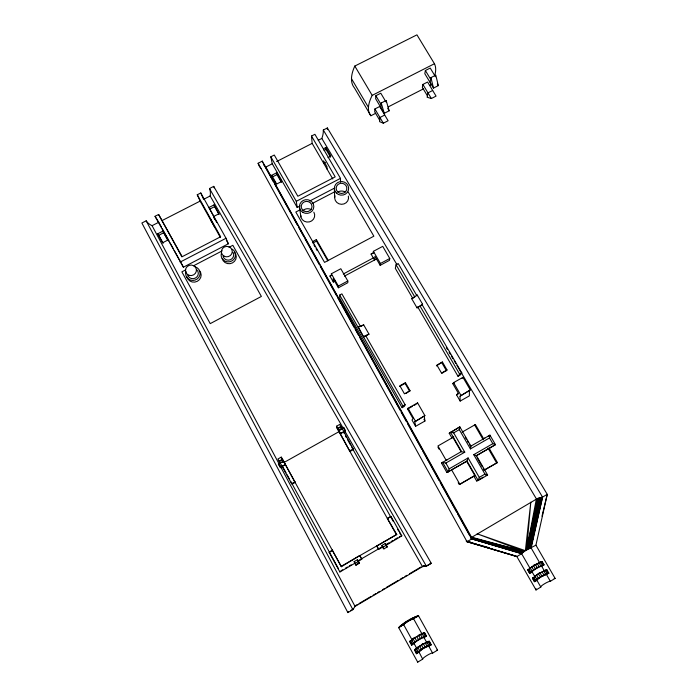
<?xml version="1.0" encoding="UTF-8"?>
<svg xmlns="http://www.w3.org/2000/svg" width="697" height="697" viewBox="0 0 697 697"><rect width="100%" height="100%" fill="white"/><g stroke="black" fill="none" stroke-linecap="round" stroke-linejoin="round"><path stroke-width="1.05" d="M343.865 433.081L345.468 432.184L345.442 430.563L343.647 427.348L338.838 430.389L340.624 433.595L343.848 431.783L353.24 448.912L353.144 449.696L349.964 451.49L336.538 426.573M333.349 282.058L329.925 276.056L331.441 275.568L331.345 273.79L340.807 268.737L347.82 280.987L347.803 282.712L338.393 287.765L333.183 278.617L333.349 282.058L335.196 281.065M358.336 327.79L358.389 327.085L363.686 324.872L368.983 334.151L363.634 337.078L358.389 327.085M384.727 115.049L379.952 117.497L379.586 121.653L383.324 123.203L388.107 120.747L379.665 106.519L374.89 108.959L374.69 111.79L379.708 120.276M385.485 101.117L380.789 93.206L375.857 95.716L375.639 98.73L384.282 113.306L389.179 110.797L386.155 100.49L381.207 103.017L380.823 107.469M358.275 561.259L361.76 559.229L359.757 555.5L341.356 566.722L281.248 457.127L277.964 458.966L280.516 463.4M466.476 540.471L466.354 541.281L467.025 541.717L516.86 556.572L521.644 553.714L471.381 538.729L521.774 553.235L471.085 538.084L471.242 537.596L524.196 551.432L477.184 533.815L525.381 550.691L526.644 549.968L530.8 502.171L525.381 550.691L521.539 553.566L530.243 568.682L527.856 570.12L529.772 573.457L532.168 572.019A5.62 0.793 -29.9 0 1 535.845 568.874A5.62 0.793 -29.9 0 1 541.7 566.278L544.078 564.849L542.161 561.521L533.946 565.555L527.699 569.867M355.008 563.167L339.892 571.976L339.953 571.392M386.007 101.997L386.155 100.49M373.392 251.338L373.191 253.264L371.074 254.074L374.507 260.016L374.934 256.278L380.179 265.339L389.449 260.356L389.771 258.474L382.731 246.355L373.392 251.338L380.431 263.492L380.179 265.339M343.124 428.106L210.163 195.979L210.328 194.777A91.15 32.35 -25.6 0 0 209.492 188.53L213.7 186.378L431.304 563.342L426.416 566.225L422.478 566.626L355.052 606.416L352.891 609.648L347.881 612.602L141.874 223.014L146.178 220.818A88.345 31.879 -28.2 0 0 150.97 225.114L152.077 225.671L279.105 463.949M541.891 576.436L540.062 572.603L538.171 573.692L540.628 577.168L548.887 573.169L546.962 569.841L545.159 570.207L547.067 573.526L548.887 573.169M532.482 578.196L540.062 572.603M492.823 443.675L473.742 454.671L476.443 455.655L495.471 444.669L492.823 443.675L489.503 437.943L489.939 435.146L470.501 446.333L469.464 444.529M489.503 437.943L470.423 448.92L470.919 446.08L459.837 426.869L449.225 433.255L451.926 437.96L452.832 437.263L461.135 451.717L464.768 452.17L453.669 432.863L450.454 432.227L461.519 451.49L441.489 463.026L446.925 472.549L467.034 461.083L468.088 457.938L479.275 477.384L478.203 480.512L476.635 480.974L473.899 476.208L459.889 484.337L451.612 469.848L467.034 461.083L478.203 480.512L487.612 475.032L476.443 455.655M432.671 90.471L427.967 92.884L427.122 97.249L431.365 98.521L436.069 96.108L427.592 82.037L422.887 84.442L422.356 87.421L427.4 95.803M435.477 76.74L430.223 68.053L425.379 70.519L424.813 73.69L433.499 88.092L438.317 85.626L435.799 75.154L430.929 77.637L430.023 82.324M470.423 448.92L459.314 429.64L459.837 426.869L449.225 433.255M318.207 140.297L321.831 138.442L322.293 137.109A87.892 31.748 -28.7 0 0 323.303 130.025L327.372 127.952L547.25 494.347L535.923 545.176L526.644 549.968L536.385 498.878L456.901 365.35M422.687 659.135A5.803 0.924 -31.2 0 1 427.174 655.346A5.803 0.924 -31.2 0 1 432.619 653.124L437.568 650.127L418.566 615.878C411.326 617.847 403.894 622.273 398.745 627.736L417.712 662.15L422.687 659.135L418.941 651.939L423.393 648.489L431.277 644.742L428.507 646.154M535.209 564.831L535.305 564.343L533.414 565.433L535.313 568.735L529.615 573.195L528.178 570.695M347.881 612.602L348.282 611.522M417.224 295.014L411.709 298.691L417.033 307.865L422.286 304.981L422.574 304.206L417.224 295.014L416.963 295.833L398.205 263.571L396.044 264.729L395.321 268.354L412.755 298.386M416.397 653.734L421.276 649.316L426.947 646.041L430.833 644.62L428.934 641.188L421.493 645.073L414.584 649.839L416.397 653.734L418.88 652.235M414.488 650.292L417.041 648.498M526.644 549.968L537.561 498.451L542.554 497.118L547.25 494.347L542.013 516.181M323.303 130.025L542.554 497.118L531.166 548.016L539.783 562.949L542.161 561.521M542.554 497.118L530.731 548.077L541.586 497.283L530.008 548.321L540.428 497.562L529.04 548.739L539.077 497.954L527.89 549.297L537.561 498.451L471.242 537.596L523.151 552.129L471.085 538.084L522.323 552.747L471.128 538.467M426.52 636.161L424.046 637.65A5.785 0.819 -31 0 0 418.662 639.951A5.785 0.819 -31 0 0 414.123 643.627L411.639 645.126L413.408 643.052L418.453 639.602L423.863 636.762L426.52 636.161L424.621 632.737L423.288 632.85L425.179 636.256M411.639 645.126L409.749 641.684L415.517 637.319L424.194 632.641L426.085 636.056M409.749 641.684L410.455 640.56L412.345 643.984M398.745 627.736L407.048 621.994L418.008 615.799M468.088 457.938L449.164 468.846L448.136 471.982L442.639 462.346L441.489 463.026M329.167 552.355L332.591 550.116L329.167 552.355L339.892 571.976M399.555 386.495L405.105 383.394L405.436 382.653L410.045 390.703L405.985 393.483M363.686 324.872L360.541 326.588L341.887 293.873L339.683 295.058L339.761 298.281L402.091 407.701L402.936 406.037L405.149 404.791L365.838 335.867M405.149 404.791L404.277 406.473L402.091 407.701M415.595 426.329L412.023 420.064L413.016 418.583L407.588 409.069L408.05 408.242L417.59 402.875L424.891 415.63L414.828 421.763L415.595 426.329L424.935 421.04L424.299 416.405M424.682 647.748L425.1 647.008L423.21 643.592L421.276 644.708L423.393 648.489M422.791 644.324L423.21 643.592M532.961 579.033L534.399 581.533L540.628 577.168M534.399 581.533L538.293 578.135L547.067 573.526L545.298 574.842M436.4 365.916L442.412 362.004L447.038 369.985L441.915 373.357M418.069 635.786L418.496 635.08L420.378 638.487M417.05 403.737L417.59 402.875M409.592 620.469L410.507 619.163M414.828 421.763L424.891 415.63M417.66 306.828L457.999 376.275L459.645 374.167L461.815 372.947L422.286 304.981M460.168 401.08L456.579 394.885L458.217 393.047L452.771 383.638L453.564 382.627L462.956 377.338L470.292 389.954L460.037 396.184L460.168 401.08L469.377 395.87L469.377 390.904M461.815 372.947L460.133 375.073L457.999 376.275M543.146 575.774L543.852 574.929L541.935 571.618M462.094 378.384L462.956 377.338M536.463 564.169L537.178 563.35L539.077 566.652L544.078 564.849M460.037 396.184L470.292 389.954M425.919 647.104L426.947 646.041L425.057 642.625M419.298 635.141L420.343 634.113L422.225 637.52M410.821 619.816L412.946 617.864M544.313 575.234L545.585 574.11L543.677 570.799M427.017 646.598L428.585 645.291L426.695 641.876M411.901 619.302L415.098 616.828M344.562 430.615L422.478 566.626L423.942 565.502M420.021 650.824L418.122 651.608L416.24 648.184L419.089 646.659M484.816 438.099L483.64 438.788L475.389 424.543L474.683 425.065L483.23 439.816M427.897 646.276L429.91 644.803L428.019 641.388M421.258 634.296L422.609 633.329M412.763 618.945L416.823 616.122M414.846 641.963L412.955 638.548L415.517 637.319M340.624 433.595L345.442 430.563M546.047 574.633L548.199 573.204L546.274 569.876L539.983 573.117M417.033 307.865L422.574 304.206M425.998 642.852L429.369 641.31L431.277 644.742M538.598 563.211L541.482 561.573L543.399 564.892M422.478 566.626L424.229 565.537M426.608 642.721L429.369 641.31M466.581 541.56L516.686 556.267L536.037 589.967L540.82 587.066L536.969 580.374L534.582 581.812L532.656 578.466L535.043 577.029L532.168 572.019M540.82 587.066A5.637 0.897 -29.9 0 1 544.453 583.816A5.637 0.897 -29.9 0 1 550.36 581.289L555.126 578.405L535.923 545.176M421.859 634.157L424.621 632.737M544.13 571.296L546.962 569.841M425.998 566.095L431.304 563.342M413.356 618.788L418.566 615.878M447.03 459.828L446.167 460.334L437.951 445.958L453.782 436.897M355.296 605.754L357.169 604.647M359.042 603.541L371.213 596.362M373.087 595.255L375.901 593.6M377.765 592.494L379.638 591.387M382.453 589.732L384.326 588.625M386.199 587.519L398.37 580.331M400.244 579.233L403.058 577.569M404.931 576.463L406.804 575.356M409.609 573.701L420.849 567.07M350.469 610.65L352.97 609.178M488.257 436.139L489.939 435.146L495.471 444.669L476.007 455.864M340.885 570.852L342.75 569.763M345.555 568.125L347.42 567.036M349.284 565.947L351.157 564.858M358.99 560.292L360.706 559.29M361.569 558.785L382.305 546.701L383.942 548.861L387.218 546.953L385.214 543.538L381.956 545.437L382.871 547.093M386.443 544.287L389.205 542.675M391.052 541.595L392.899 540.524M394.737 539.452L397.508 537.831M399.355 536.76L401.829 535.854L383.019 547.197L381.956 545.437M378.741 549.323L376.546 545.725L378.741 549.323L382.731 546.997L383.646 548.652M358.38 561.564L355.078 563.49L356.001 565.171L359.303 563.246L359.033 562.444L357.413 559.743L354.12 561.66L356.001 565.171M359.199 562.923L355.923 564.831L354.12 561.66M479.275 477.384L484.938 474.099L487.612 475.032L485.948 475.563M476.635 480.974L483.152 477.192M341.399 566.199L396.767 534.451L387.332 518.429L390.52 516.582L391.034 516.538L401.829 535.854M376.903 546.012L396.767 534.451M387.811 518.402L391.034 516.538M460.194 483.988L475.119 475.328M484.45 469.909L497.414 462.564L489.102 448.215L490.322 447.605M484.093 470.292L497.414 462.564M446.925 472.549L450.671 470.388M535.313 568.735L539.077 566.652M442.639 462.346L445.853 463.052L464.768 452.17M462.155 432.114L475.389 424.543M453.669 432.863L459.314 429.64M291.607 483.692L294.883 481.845L295.441 482.272L292.209 484.101L291.607 483.692L282.285 466.642L280.664 467.548L278.382 463.897L283.557 461.344L285.334 464.594L280.421 467.347L278.382 463.897M350.025 450.724L353.24 448.912M456.579 394.885L458.426 393.84M286.058 472.854L282.982 467.234L281.344 468.149L278.643 464.097M407.588 409.069L412.319 406.403M414.21 405.332L416.109 404.269M452.771 383.638L454.636 382.583M396.184 534.285L336.634 427.601L336.512 426.224L339.727 424.421L342.061 428.925L343.656 428.036L343.647 427.348M282.633 459.462L279.114 461.074L282.633 459.462L294.883 481.845M340.903 426.852L337.697 428.646L340.894 426.503M283.557 461.344L280.028 462.974L282.982 467.234M338.838 430.389L343.647 427.688M410.045 390.703L404.46 393.84L399.851 385.772L405.436 382.653M447.038 369.985L441.523 373.078L436.897 365.089L442.412 362.004M282.146 462.486L283.784 461.571L284.463 462.216L338.925 431.704L338.855 430.72L341.26 429.369M280.168 467.156L285.334 464.594M398.928 627.213L403.798 624.503M412.302 639.907L409.853 641.257L411.744 644.69M418.941 651.939L416.484 653.281L414.584 649.839L415.185 649.125L417.076 652.558L419.324 651.451M411.709 298.691L414.802 297.009L396.044 264.729M343.29 273.999L373.304 257.942M344.457 276.117L376.336 259.04M338.393 287.765L338.35 286.066L347.82 280.987M380.431 263.492L389.771 258.474M329.925 276.056L331.781 275.071M371.074 254.074L373.819 252.61M316.36 239.611L312.665 241.563L312.84 243.035L316.516 241.101L316.36 239.611L328.252 260.425M340.528 182.126L340.485 178.371L314.913 134.303L311.515 136.037L335.196 176.881L297.846 196.249L274.269 155.03L270.828 156.79L272.257 163.786L297.218 207.497L300.111 205.998M309.747 200.989L334.787 187.955M181.978 256.374L158.611 214.476L155.039 216.297L183.407 267.186L228.355 243.793L226.028 238.269L200.78 192.973L197.26 194.768L200.135 201.102L220.444 237.59M299.675 210.032L295.824 212.036L324.549 262.394L373.853 236.187L348.247 192.067M312.212 203.498L335.344 191.448M185.716 269.861L181.873 271.865L210.233 323.626L261.375 296.443L232.85 245.3L228.999 247.304M193.409 265.853L222.265 250.815M297.218 207.497L296.277 201.32L340.485 178.371M180.148 262.089L226.028 238.269M213.883 216.366L218.902 213.787L213.953 204.935L208.943 207.506L213.596 216.218M328.017 157.609L330.918 156.119L325.917 147.503L323.495 148.74M325.403 162.514L323.73 163.377L323.582 160.868L326.954 166.679L327.076 169.144M354.808 66.041A86.158 31.966 -34.2 0 0 354.337 87.744L370.882 115.754L375.666 113.306M388.107 106.946L423.497 88.841M162.837 231.16L167.75 240.125L162.654 242.748L157.74 233.774L162.837 231.16L168.204 240.726M271.699 175.313L276.604 172.795L281.588 181.516L276.674 184.043L271.699 175.313L272.083 177.116L276.962 174.607L276.604 172.795M157.74 233.774L158.733 235.298L163.804 232.702M209.658 209.161L214.65 206.6L213.953 204.935M324.088 150.421L326.013 149.437L325.917 147.503M258.143 163.255L262.29 161.138L471.843 538.868L467.025 541.717L258.143 163.255A86.698 30.868 -31.1 0 0 260.974 168.447M264.111 165.215A86.637 30.807 -31.2 0 0 265.052 166.365L265.81 167.08L272.257 163.786M276.587 161.565L312.16 143.382L311.515 136.037M152.077 225.671L158.759 222.256L161.329 226.934M162.262 220.47L200.135 201.102M210.163 195.979L203.585 199.342L200.78 192.973M372.189 95.376L434.44 63.732L416.945 34.85L354.808 66.058L372.189 95.376A86.524 29.3 -33.8 0 0 370.891 115.754M399.764 626.324L404.208 624.068M537.065 579.817L534.73 580.976L532.813 577.647M415.935 648.759L417.433 648.018M401.202 625.131L404.922 623.475M537.587 579.294L535.523 580.183L534.094 577.691M363.703 336.407L368.983 334.151M416.24 648.184L418.13 647.391M536.49 575.321L534.834 575.896L536.742 579.216L538.398 578.641M403.127 623.728L405.889 622.769M473.899 476.208L474.997 475.833L466.633 461.275M412.955 638.548L414.367 638.103M420.979 650.083L419.559 650.501L417.669 647.086M532.752 566.304L531.628 566.548L533.527 569.85M537.526 574.598L536.385 574.816L538.293 578.135L539.434 577.918M405.427 622.194L407.048 621.994M539.339 562.984L539.783 562.949M420.239 645.866L419.385 645.901L421.276 649.316L422.129 649.29M430.119 563.202L430.807 563.211M533.414 565.433L533.946 565.555M524.196 551.432L471.494 537.169L265.81 167.08M538.171 573.692L538.72 573.849M476.722 544.209L466.354 541.281L516.86 556.572M478.795 544.793L489.163 547.711M467.365 541.194L470.475 542.092M471.381 538.729L521.539 553.566M386.426 546.457L387.218 546.953M383.942 548.861L382.305 546.701M407.945 620.635L408.303 621.21M155.039 216.297L158.759 222.256M416.78 636.535L418.453 639.602M437.324 83.98L438.317 85.626M425.379 70.519L430.624 79.214M422.887 84.442L431.365 98.521M321.831 138.442L396.872 264.503M446.341 347.603L447.448 349.476M449.121 352.273L450.227 354.146M451.342 356.01L453.006 358.816M454.122 360.68L455.786 363.477M387.698 108.305L389.179 110.797M375.857 95.716L381.076 104.515M374.89 108.959L383.324 123.203M351.506 78.709L368.452 107.382M420.125 306.166L459.645 374.167M326.013 149.437L330.491 157.147M453.564 382.627L460.891 395.269M441.889 362.858L446.489 370.795M312.16 143.382L332.791 179.007M488.039 448.119L496.578 462.878M540.375 561.921L542.283 565.232M541.7 566.278L544.584 571.279M546.509 574.607L550.36 581.289M538.903 562.523L540.811 565.833M465.308 437.324L466.345 439.119M467.391 440.922L468.428 442.726M477.053 457.685L482.28 466.755M483.326 468.567L484.371 470.388M473.742 454.671L484.938 474.099M535.305 564.343L537.204 567.646M530.077 567.619L531.977 570.93M529.328 569.397L530.757 571.88M528.038 569.336L529.947 572.655M209.492 188.53L426.416 566.225M405.105 383.394L409.697 391.409M423.915 419.254L424.935 421.04M437.969 447.291L439.04 449.156M458.19 482.664L459.262 484.528M270.828 156.79L296.277 201.32M445.853 463.052L449.164 468.846M316.516 241.101L327.799 260.861M276.962 174.607L281.422 182.422M331.345 273.79L338.35 286.066M408.05 408.242L415.342 421.032M313.911 244.917L314.983 246.808M316.063 248.69L317.135 250.572M339.683 295.058L402.936 406.037M273.564 179.721L276.038 184.069M344.1 428.829L345.433 431.225M343.839 431.46L342.044 428.246L342.061 428.925M340.267 426.651L341.635 429.108M345.407 435.852L346.444 437.699M347.472 439.546L350.565 445.087M351.602 446.925L393.064 521.129M397.638 529.319L398.658 531.131M399.669 532.952L400.688 534.773M214.65 206.6L219.076 214.528M336.512 426.224L337.67 428.307M216.741 222.474L213.892 217.359L214.824 219.503M226.307 240.117L228.355 243.793M197.26 194.768L220.635 236.753L181.873 256.853L158.611 214.476M385.214 543.538L386.896 546.753M263.257 163.56L273.294 181.647M274.348 183.555L290.719 213.073M291.782 214.981L297.593 225.453M298.647 227.353L303.927 236.875M304.981 238.783L319.243 264.494M320.306 266.393L336.677 295.92M337.731 297.819L340.903 303.535M341.966 305.434L354.111 327.337M355.165 329.245L358.336 334.952M359.391 336.86L400.069 410.185M401.123 412.084L406.403 421.607M407.466 423.515L421.729 449.225M422.783 451.125L439.154 480.642M440.216 482.551L456.587 512.068M457.641 513.968L469.795 535.871M421.973 633.346L423.863 636.762M413.626 618.84L422.147 634.226M424.046 637.65L426.895 642.8M428.803 646.241L432.619 653.124M414.68 637.38L416.562 640.787M403.711 624.765L412.232 640.186M414.123 643.627L416.98 648.785M411.518 639.637L413.408 643.052M359.931 555.901L361.76 559.229M357.413 559.743L359.303 563.246M162.357 228.808L169.031 240.979M170.059 242.852L173.135 248.463M174.163 250.336L183.407 267.186M332.452 550.456L341.356 566.722M281.248 457.127L282.398 459.236M158.733 235.298L163.133 243.331M279.41 460.7L280.316 462.364M287.077 474.727L289.638 479.414M290.666 481.287L338.437 568.621M279.619 464.908L355.052 606.416M146.178 220.818L352.891 609.648M211.365 221.289L210.416 219.146L214.667 227.222M381.207 103.017L384.282 113.306M262.29 161.138L262.725 162.61M430.929 77.637L433.499 88.092M299.623 208.142L300.895 216.959M334.36 188.173L334.656 197.495M213.7 186.378A91.054 32.358 -25.7 0 1 214.171 187.841M199.272 270.48A7.205 6.883 -14.8 0 1 197.303 281.309A7.205 6.883 -14.8 0 1 186.97 276.909M234.366 252.157A7.136 6.831 -10.2 0 1 232.484 262.891A7.136 6.831 -10.2 0 1 222.195 258.517M196.894 269.878A5.445 5.193 -14.7 0 1 195.404 278.059A5.445 5.193 -14.7 0 1 187.598 274.731M233.051 252.462A5.393 5.158 -10.1 0 1 230.245 259.789A5.393 5.158 -10.1 0 1 223.075 256.269M195.064 266.82A7.258 6.926 -14.7 0 1 199.795 275.428A7.258 6.926 -14.7 0 1 190.708 280.168A7.258 6.926 -14.7 0 1 185.994 271.551M232.127 249.108A7.188 6.874 -10.1 0 1 234.706 258.047A7.188 6.874 -10.1 0 1 225.601 261.419A7.188 6.874 -10.1 0 1 221.454 253.063M348.352 196.11A6.953 6.639 5.4 0 1 341.495 204.308A6.953 6.639 5.4 0 1 334.926 195.787M338.237 191.832A6.953 6.639 5.4 0 1 345.181 192.006M313.842 212.167A7.005 6.7 0.9 0 1 309.363 221.899A7.005 6.7 0.9 0 1 300.703 215.216M302.873 210.529A7.005 6.7 0.9 0 1 311.341 209.666M327.372 127.952A87.857 31.74 -28.8 0 1 327.355 129.633M417.712 662.15A11.605 1.847 -31.2 0 1 417.834 661.523M436.949 649.944A11.605 1.847 -31.2 0 1 437.568 650.127M536.037 589.967A11.274 1.786 -29.9 0 1 536.228 588.799M554.185 578.432A11.274 1.786 -29.9 0 1 555.126 578.405M434.44 63.732A86.533 30.502 -31.8 0 1 434.815 75.18M431.025 83.989A86.533 30.502 -31.8 0 1 430.188 85.426M189.296 275.393A5.515 5.262 -14.6 0 0 196.31 269.059A5.515 5.262 -14.6 0 0 187.223 266.524A5.515 5.262 -14.6 0 0 189.296 275.393M223.981 256.113A5.463 5.219 -10 0 0 232.284 251.669A5.463 5.219 -10 0 0 224.225 247.06A5.463 5.219 -10 0 0 223.981 256.113M336.381 193.06A7.153 6.813 5.6 0 0 348.395 190.281A7.153 6.813 5.6 0 0 339.77 181.734A7.153 6.813 5.6 0 0 336.381 193.06M302.89 212.411A7.205 6.883 1.1 0 0 313.833 206.695A7.205 6.883 1.1 0 0 303.151 200.501A7.205 6.883 1.1 0 0 302.89 212.411M337.705 191.919A5.367 5.114 5.6 0 0 346.688 189.75A5.367 5.114 5.6 0 0 340.153 183.398A5.367 5.114 5.6 0 0 337.705 191.919M303.822 210.938A5.402 5.158 1.1 0 0 312.029 206.652A5.402 5.158 1.1 0 0 304.023 201.999A5.402 5.158 1.1 0 0 303.822 210.938"/></g></svg>
